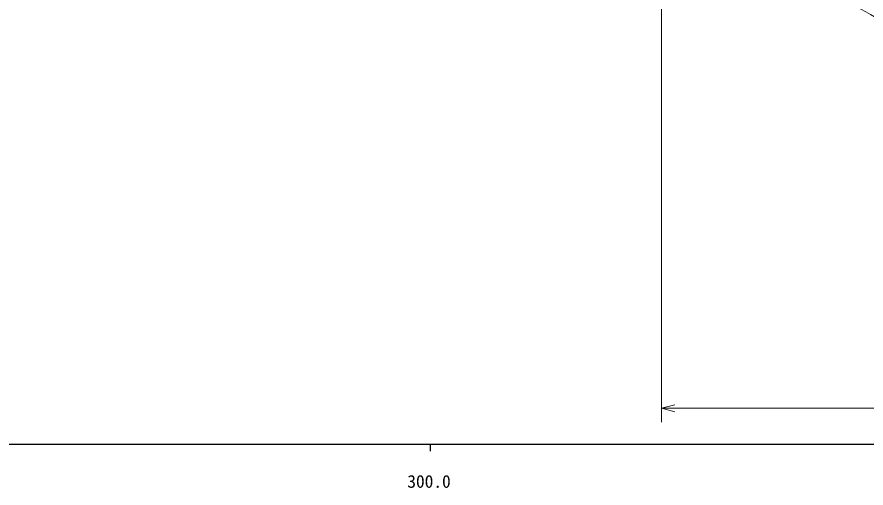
# Model space of a CAD drawing. Units: millimetres, scale not verified. Extents: x 40000 to 680000, y 20000 to 380000.
# Drawn here: x 308688 to 430584, y 198715 to 266282 of the extents above; entities that cross this region are included whole.
import ezdxf
from ezdxf.enums import TextEntityAlignment as Align

# ---------------------------------------------------------------- set-up
doc = ezdxf.new("R2010")
doc.units = ezdxf.units.MM
doc.header["$LTSCALE"] = 1000
doc.layers.add('M-BGD', color=7, linetype='Continuous', lineweight=13)
doc.layers.add('M-TTL-BAND', color=7, linetype='Continuous', lineweight=25)
doc.styles.add('ＭＳ ゴシック', font='')
doc.styles.get('ＭＳ ゴシック').set_extended_font_data('MS Gothic')

msp = doc.modelspace()

# ---------------------------------------------------------------- linework, layer by layer
at = {"layer": 'M-BGD'}
for p, q in [((401224, 305797), (401224, 208151)), ((403155, 210669), (401224, 210151)), ((401224, 210151), (565348, 210151)), ((401224, 210151), (403155, 209633))]:
    msp.add_line(p, q, dxfattribs=at)
for points, knots in [([(482743, 234415), (481613, 235161), (479957, 236253), (478197, 237469), (477171, 238178), (476589, 238565), (475577, 239295), (473672, 240670), (472608, 241446), (470756, 242891), (469145, 244149), (468278, 244897), (466689, 246182), (465342, 247270), (464610, 247908), (463240, 248966), (462480, 249553), (462035, 249855), (461255, 250415), (459842, 251429), (458940, 251852), (457608, 252971), (456444, 253949), (455816, 254534), (454787, 255654), (453714, 256824), (453186, 257549), (452270, 258845), (451044, 260578), (450469, 261623), (449321, 263409), (448593, 264543), (448220, 265202), (447460, 266315), (446345, 267946), (445800, 268933), (444470, 270395), (442808, 272220), (441858, 273256), (439906, 274766), (437142, 276904), (435430, 277935), (432273, 279433), (429918, 280550), (428439, 280813), (425911, 281446), (423195, 282125), (421633, 282357), (418856, 282706), (415798, 283091), (414056, 283108), (410974, 283090), (409812, 283083), (409171, 282881), (408011, 282819), (405549, 282688), (404166, 282581), (401702, 282655), (398736, 282746), (397086, 283045), (394147, 283451), (391593, 283803), (390187, 284151), (387648, 284600), (386137, 284867), (385666, 284951), (383779, 285284)], [0, 0, 0, 0, 1, 1, 1, 2, 2, 2, 3, 3, 3, 4, 4, 4, 5, 5, 5, 6, 6, 6, 7, 7, 7, 8, 8, 8, 9, 9, 9, 10, 10, 10, 11, 11, 11, 12, 12, 12, 13, 13, 13, 14, 14, 14, 15, 15, 15, 16, 16, 16, 17, 17, 17, 18, 18, 18, 19, 19, 19, 20, 20, 20, 21, 21, 21, 22, 22, 22, 22]), ([(394758, 279652), (397890, 278715), (398774, 278430), (401399, 277855), (403490, 277398), (404669, 277157), (406790, 276865), (408810, 276586), (409951, 276494), (411986, 276366), (414234, 276225), (415503, 276355), (417750, 276196), (420058, 276032), (421356, 275918), (423637, 275529), (425757, 275168), (426955, 274966), (429011, 274337), (431415, 273602), (432876, 273359), (435033, 272069), (436684, 271081), (437547, 270381), (438882, 268996), (440686, 267124), (441672, 266013), (443054, 263811), (444028, 262260), (444337, 261258), (445162, 259623), (446027, 257906), (446331, 256839), (447382, 255228), (448392, 253680), (449038, 252835), (450394, 251579), (451714, 250356), (452718, 249999), (454273, 249094), (457075, 247462), (458885, 246987), (461679, 245340), (463285, 244392), (464102, 243730), (465652, 242693), (466839, 241899), (467472, 241407), (468684, 240652), (470006, 239829), (470762, 239390), (472132, 238648), (475370, 236895), (480090, 234845), (480646, 234603)], [0, 0, 0, 0, 1, 1, 1, 2, 2, 2, 3, 3, 3, 4, 4, 4, 5, 5, 5, 6, 6, 6, 7, 7, 7, 8, 8, 8, 9, 9, 9, 10, 10, 10, 11, 11, 11, 12, 12, 12, 13, 13, 13, 14, 14, 14, 15, 15, 15, 16, 16, 16, 17, 17, 17, 18, 18, 18, 18]), ([(409942, 270848), (413843, 270465), (414856, 270369), (417999, 269993), (420834, 269655), (422476, 269730), (425248, 269046), (427405, 268515), (428615, 268087), (430560, 267014), (432408, 265994), (433411, 265276), (434859, 263741), (436554, 261943), (437255, 260709), (438558, 258609), (439520, 257058), (439878, 256084), (440642, 254426), (440977, 253701), (441088, 253465), (441480, 252562)], [0, 0, 0, 0, 1, 1, 1, 2, 2, 2, 3, 3, 3, 4, 4, 4, 5, 5, 5, 6, 6, 6, 7, 7, 7, 7])]:
    msp.add_open_spline(points, degree=3, knots=knots, dxfattribs=at)
at = {"layer": 'M-TTL-BAND'}
for p, q in [((40000, 205000), (579000, 205000)), ((368000, 205000), (368000, 204000))]:
    msp.add_line(p, q, dxfattribs=at)

# ---------------------------------------------------------------- texts
at = {"layer": 'M-TTL-BAND', "style": 'ＭＳ ゴシック'}
msp.add_text('300.0', height=1833, dxfattribs=at).set_placement((367844, 198195), align=Align.BOTTOM_CENTER)

doc.saveas('drawing.dxf')
